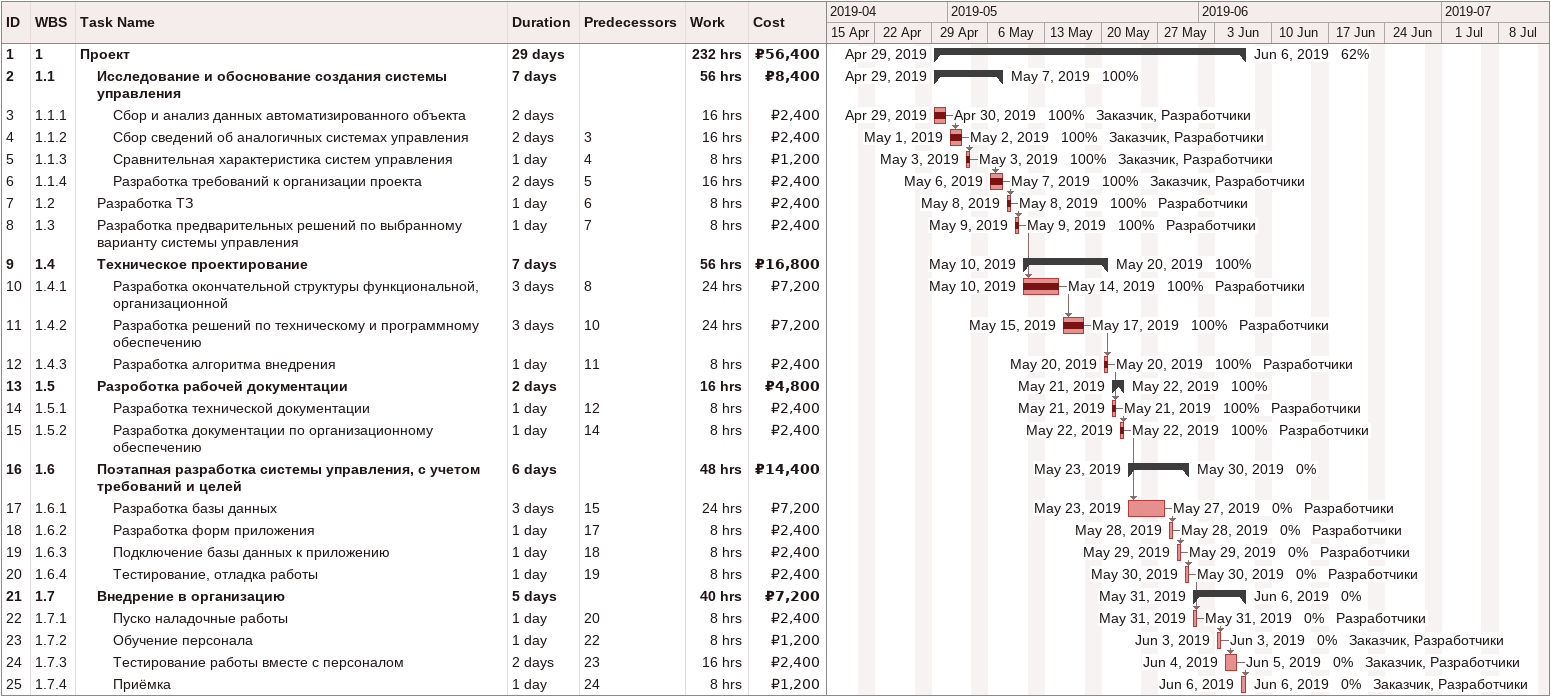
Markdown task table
| ID | WBS | Task | Duration | Start | Finish | Predecessors | Resources | % complete | Work (h) | Cost (₽) |
|---|---|---|---|---|---|---|---|---|---|---|
| 1 | 1 | **Проект** | 29d | 2019-04-29 | 2019-06-06 |  |  | 62 | 232 | 56400 |
| 2 | 1.1 | **Исследование и обоснование создания системы управления** | 7d | 2019-04-29 | 2019-05-07 |  |  | 100 | 56 | 8400 |
| 3 | 1.1.1 | Сбор и анализ данных автоматизированного объекта | 2d | 2019-04-29 | 2019-04-30 |  | Заказчик, Разработчики | 100 | 16 | 2400 |
| 4 | 1.1.2 | Сбор сведений об аналогичных системах управления | 2d | 2019-05-01 | 2019-05-02 | 3 | Заказчик, Разработчики | 100 | 16 | 2400 |
| 5 | 1.1.3 | Сравнительная характеристика систем управления | 1d | 2019-05-03 | 2019-05-03 | 4 | Заказчик, Разработчики | 100 | 8 | 1200 |
| 6 | 1.1.4 | Разработка требований к организации проекта | 2d | 2019-05-06 | 2019-05-07 | 5 | Заказчик, Разработчики | 100 | 16 | 2400 |
| 7 | 1.2 | Разработка ТЗ | 1d | 2019-05-08 | 2019-05-08 | 6 | Разработчики | 100 | 8 | 2400 |
| 8 | 1.3 | Разработка предварительных решений по выбранному варианту системы управления | 1d | 2019-05-09 | 2019-05-09 | 7 | Разработчики | 100 | 8 | 2400 |
| 9 | 1.4 | **Техническое проектирование** | 7d | 2019-05-10 | 2019-05-20 |  |  | 100 | 56 | 16800 |
| 10 | 1.4.1 | Разработка окончательной структуры функциональной, организационной | 3d | 2019-05-10 | 2019-05-14 | 8 | Разработчики | 100 | 24 | 7200 |
| 11 | 1.4.2 | Разработка решений по техническому и программному обеспечению | 3d | 2019-05-15 | 2019-05-17 | 10 | Разработчики | 100 | 24 | 7200 |
| 12 | 1.4.3 | Разработка алгоритма внедрения | 1d | 2019-05-20 | 2019-05-20 | 11 | Разработчики | 100 | 8 | 2400 |
| 13 | 1.5 | **Разроботка рабочей документации** | 2d | 2019-05-21 | 2019-05-22 |  |  | 100 | 16 | 4800 |
| 14 | 1.5.1 | Разработка технической документации | 1d | 2019-05-21 | 2019-05-21 | 12 | Разработчики | 100 | 8 | 2400 |
| 15 | 1.5.2 | Разработка документации по организационному обеспечению | 1d | 2019-05-22 | 2019-05-22 | 14 | Разработчики | 100 | 8 | 2400 |
| 16 | 1.6 | **Поэтапная разработка системы управления, с учетом требований и целей** | 6d | 2019-05-23 | 2019-05-30 |  |  | 0 | 48 | 14400 |
| 17 | 1.6.1 | Разработка базы данных | 3d | 2019-05-23 | 2019-05-27 | 15 | Разработчики | 0 | 24 | 7200 |
| 18 | 1.6.2 | Разработка форм приложения | 1d | 2019-05-28 | 2019-05-28 | 17 | Разработчики | 0 | 8 | 2400 |
| 19 | 1.6.3 | Подключение базы данных к приложению | 1d | 2019-05-29 | 2019-05-29 | 18 | Разработчики | 0 | 8 | 2400 |
| 20 | 1.6.4 | Тестирование, отладка работы | 1d | 2019-05-30 | 2019-05-30 | 19 | Разработчики | 0 | 8 | 2400 |
| 21 | 1.7 | **Внедрение в организацию** | 5d | 2019-05-31 | 2019-06-06 |  |  | 0 | 40 | 7200 |
| 22 | 1.7.1 | Пуско наладочные работы | 1d | 2019-05-31 | 2019-05-31 | 20 | Разработчики | 0 | 8 | 2400 |
| 23 | 1.7.2 | Обучение персонала | 1d | 2019-06-03 | 2019-06-03 | 22 | Заказчик, Разработчики | 0 | 8 | 1200 |
| 24 | 1.7.3 | Тестирование работы вместе с персоналом | 2d | 2019-06-04 | 2019-06-05 | 23 | Заказчик, Разработчики | 0 | 16 | 2400 |
| 25 | 1.7.4 | Приёмка | 1d | 2019-06-06 | 2019-06-06 | 24 | Заказчик, Разработчики | 0 | 8 | 1200 |
